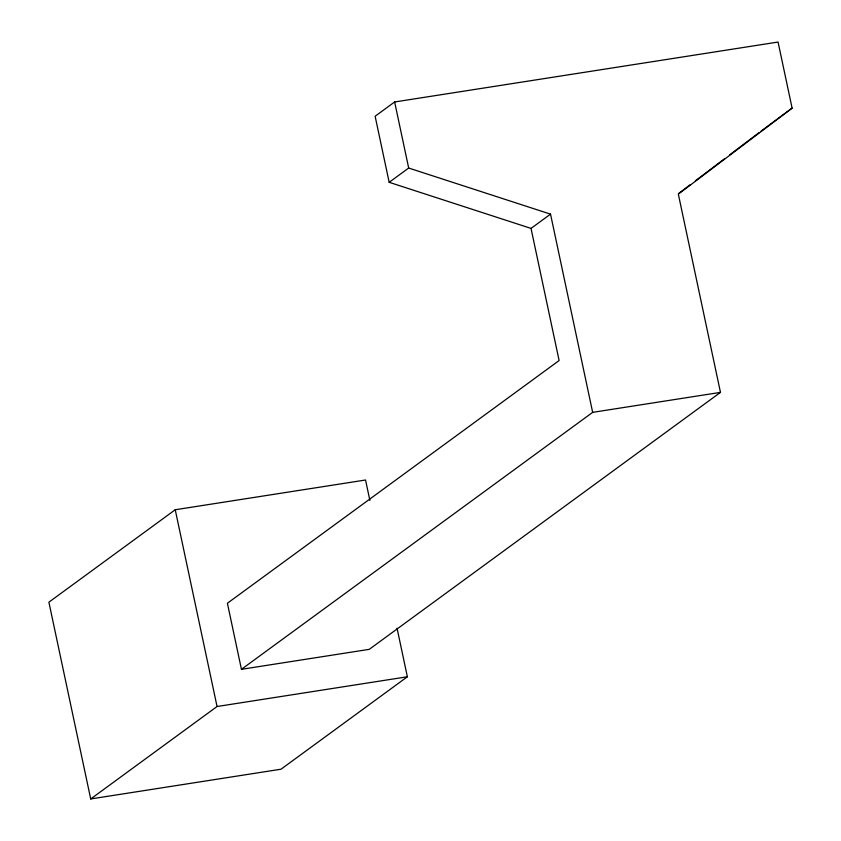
<?xml version="1.0" encoding="UTF-8"?>
<svg xmlns="http://www.w3.org/2000/svg" width="841" height="841" viewBox="0 0 841 841"><rect width="100%" height="100%" fill="white"/><g stroke="black" fill="none" stroke-linecap="round" stroke-linejoin="round"><path stroke-width="1.26" d="M678.666 193.441L690.146 184.757M695.37 180.804L724.595 158.707M729.809 154.755L759.034 132.657M761.126 131.08L792.106 108.121L778.062 42.05L394.639 101.971L375.128 116.237L389.173 182.308L531.028 228.405L550.529 214.14L592.663 412.353L241.441 669.32L227.396 603.249L559.118 360.547L531.028 228.405M792.106 108.121L678.34 194.166L720.474 392.379L369.252 649.347L241.441 669.32M389.173 182.308L408.684 168.042L550.529 214.14M369.893 500.458L365.541 480.011L175.233 509.751L48.894 602.188L90.712 798.95L281.02 769.21L407.37 676.774L397.047 628.227M90.712 798.95L217.052 706.514L407.37 676.774M592.663 412.353L720.474 392.379M394.639 101.971L408.684 168.042M175.233 509.751L217.052 706.514"/></g></svg>
